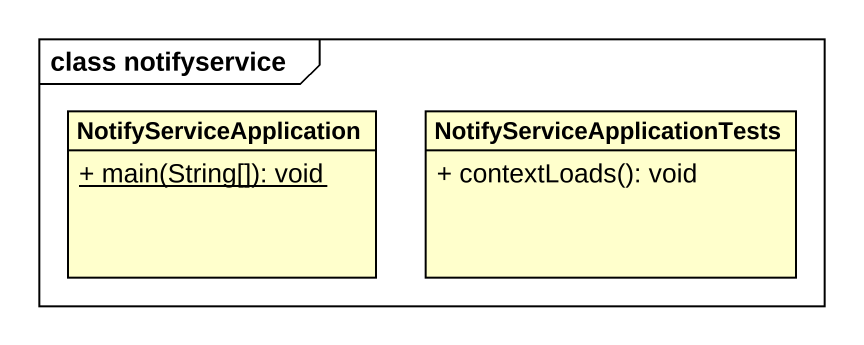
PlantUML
@startuml
mainframe class notifyservice
hide circle
hide empty members
skinparam classAttributeIconSize 0
class NotifyServiceApplication {
  {static} + main(String[]): void
}
class "NotifyServiceApplicationTests" as NotifyServiceApplicationTest {
  + contextLoads(): void
}
@enduml
